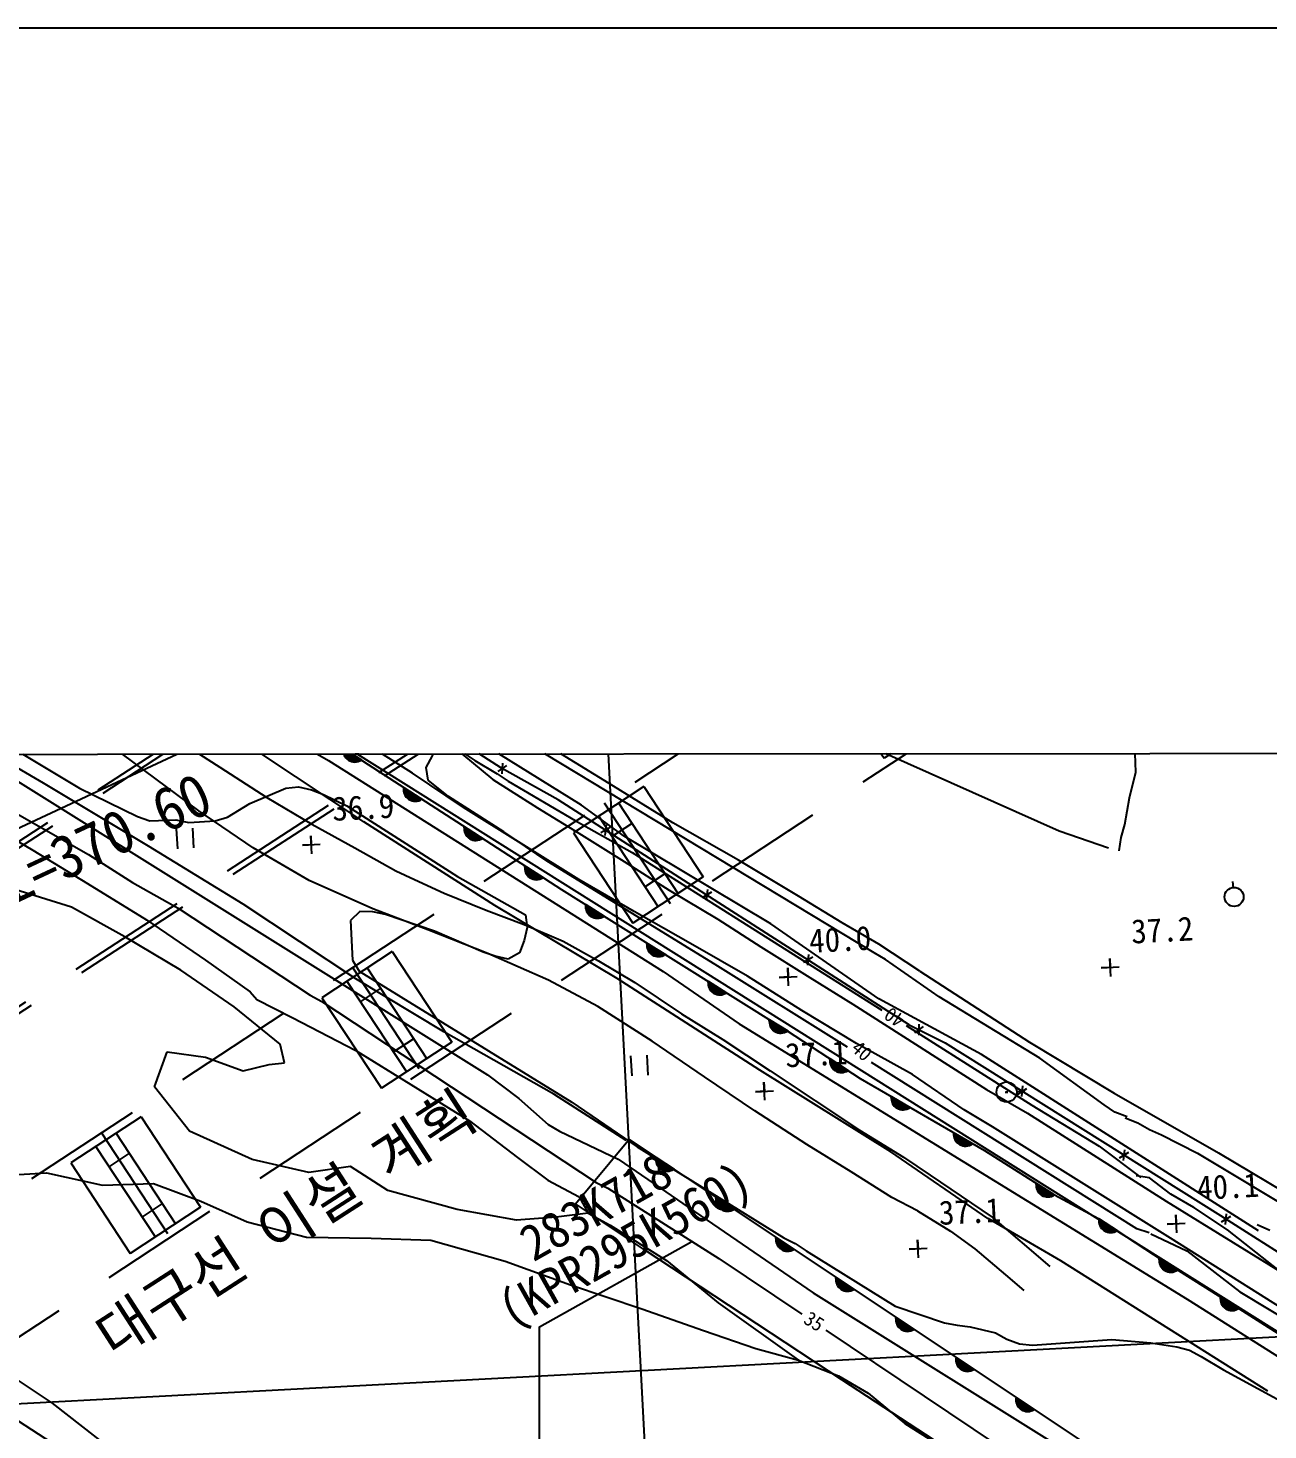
# Model space of a CAD drawing. Header units: millimetres. Extents: x 14054 to 14850, y 1103 to 1807.
# Drawn here: x 14611.8 to 14714.8, y 1502.5 to 1619.1 of the extents above; entities that cross this region are included whole.
import ezdxf
from ezdxf.enums import TextEntityAlignment as Align
from ezdxf.xclip import XClip

# ---------------------------------------------------------------- set-up
doc = ezdxf.new("R2010")
doc.units = ezdxf.units.MM
doc.header["$LTSCALE"] = 10
doc.header["$MEASUREMENT"] = 0
doc.header["$XCLIPFRAME"] = 2
doc.linetypes.add('DASHEDX2', pattern=[1.5, 1, -0.5])
doc.layers.add('TX-PAPR', color=2, linetype='Continuous', plot=False)
doc.layers.add('TZ-BASE', color=253, linetype='Continuous')
doc.styles.add('GR', font='GulimChe.ttf')
doc.styles.get("Standard").update_dxf_attribs({"font": 'GulimChe.ttf'})

# ---------------------------------------------------------------- blocks, each defined once
blk = doc.blocks.new('JD-FJFJJ5GH')
at = {"layer": 'TZ-BASE', "linetype": 'DASHEDX2'}
for p, q in [((87.53, -214.53), (619.88, 135.31)), ((106.47, -214.53), (638.81, 135.31)), ((418.35, 32.06), (499.58, 84.8)), ((418.77, 31.79), (499.29, 84.08)), ((541.66, 83.06), (546.6, 75.54)), ((552.45, 79.38), (546.6, 75.54)), ((429.11, 25.33), (509.63, 77.61)), ((429.58, 25.04), (510.81, 77.79)), ((526.61, 73.18), (520.76, 69.34)), ((526.61, 73.18), (531.55, 65.66)), ((523.32, 71.82), (529.02, 63.13)), ((524.51, 71.83), (529.48, 64.26)), ((522.84, 70.73), (527.8, 63.17)), ((523.96, 69.02), (525.63, 70.11)), ((520.76, 69.34), (525.7, 61.81)), ((531.55, 65.66), (525.7, 61.81)), ((526.71, 64.84), (528.38, 65.94)), ((505.71, 59.46), (499.86, 55.61)), ((505.71, 59.46), (510.65, 51.93)), ((502.42, 58.1), (508.13, 49.41)), ((503.61, 58.11), (508.58, 50.54)), ((501.94, 57.01), (506.91, 49.44)), ((503.06, 55.29), (504.74, 56.39)), ((499.86, 55.61), (504.8, 48.09)), ((510.65, 51.93), (504.8, 48.09)), ((505.81, 51.11), (507.48, 52.21)), ((484.82, 45.73), (478.97, 41.89)), ((484.82, 45.73), (489.76, 38.21)), ((481.52, 44.38), (487.23, 35.68)), ((481.52, 44.38), (487.23, 35.68)), ((481.52, 44.38), (487.23, 35.68)), ((482.71, 44.38), (487.68, 36.82)), ((481.04, 43.29), (486.01, 35.72)), ((482.17, 41.57), (483.84, 42.67)), ((478.97, 41.89), (483.91, 34.37)), ((484.91, 37.39), (486.58, 38.49)), ((489.76, 38.21), (483.91, 34.37))]:
    blk.add_line(p, q, dxfattribs=at)
at = {"layer": 'TZ-BASE'}
for p, q in [((520.49, 135.32), (539.07, -214.54)), ((448.77, 89.7, 36), (513.61, 49.21, 36)), ((457.32, 86.48, 37), (479.71, 73.03, 37)), ((484.57, 87.34, 39), (583.54, 25.19, 39)), ((482.47, 85.7, 38), (500.41, 75.34, 38)), ((423.68, 45.9), (497.31, 80.32)), ((561.15, 69.47, 37), (541.34, 78.31, 37)), ((476.71, 73.46, 37.25), (469.26, 77.8, 37.25)), ((487.97, 76.97, 40.24), (491.38, 74.78, 40.24)), ((503.34, 70.25, 37.26), (493, 77.11, 37.26)), ((507.39, 74.29, 40.24), (502.71, 77.28, 40.24)), ((521.44, 71.62, 39), (512.06, 77.44, 39)), ((485.11, 74.52, 37.19), (482.99, 76.08, 37.19)), ((501.4, 76.51, 38.49), (511.51, 69.97, 38.49)), ((501.76, 75.68, 38.49), (501.62, 76.32, 38.49)), ((501.63, 76.37, 38.49), (503.14, 75.39, 38.49)), ((501.68, 75.84, 38.49), (502.25, 75.96, 38.49)), ((501.75, 75.7, 38.49), (502.43, 75.85, 38.49)), ((501.96, 75.45, 38.49), (501.79, 76.27, 38.49)), ((502.14, 75.33, 38.49), (501.96, 76.15, 38.49)), ((502.31, 75.26, 38.49), (502.14, 76.04, 38.49)), ((502.47, 75.23, 38.49), (502.32, 75.92, 38.49)), ((502.62, 75.22, 38.49), (502.5, 75.81, 38.49)), ((509.04, 75.73, 40), (509.65, 76.63, 40)), ((511.3, 76.03, 37.51), (514.07, 73.75, 37.51)), ((511.66, 75.94, 40), (512.57, 75.33, 40)), ((514.79, 74.7, 40.9), (511.76, 76.63, 40.9)), ((545.77, 59.35, 38), (516.82, 76.84, 38)), ((523.74, 73.43, 37.57), (519.07, 76.28, 37.57)), ((567.51, 74.38, 37), (567.43, 76.61, 37)), ((491.38, 74.78, 40.24), (495.27, 72.26, 40.24)), ((500.41, 75.34, 38), (528.23, 57.8, 38)), ((501.84, 75.57, 38.49), (502.61, 75.73, 38.49)), ((501.97, 75.44, 38.49), (502.79, 75.62, 38.49)), ((502.14, 75.33, 38.49), (502.97, 75.5, 38.49)), ((502.42, 75.23, 38.49), (503.13, 75.38, 38.49)), ((502.77, 75.24, 38.49), (502.68, 75.69, 38.49)), ((502.92, 75.28, 38.49), (502.85, 75.57, 38.49)), ((503.06, 75.34, 38.49), (503.03, 75.46, 38.49)), ((508.53, 74.76, 40), (509.04, 75.73, 40)), ((508.68, 73.7, 40), (508.53, 74.76, 40)), ((512.57, 75.33, 40), (514.43, 74.24, 40)), ((515.21, 74.92, 40.9), (514.47, 74.42, 40.9)), ((519.51, 72.06, 40.9), (514.79, 74.7, 40.9)), ((514.86, 75.12, 40.9), (514.82, 74.22, 40.9)), ((468.2, 74.48, 35), (480.45, 67.54, 35)), ((485.44, 68.21, 37.25), (476.71, 73.46, 37.25)), ((489.63, 71.15, 37.19), (485.11, 74.52, 37.19)), ((511.62, 71.44, 40.24), (507.39, 74.29, 40.24)), ((510.38, 72.35, 40), (508.68, 73.7, 40)), ((514.07, 73.75, 37.51), (517.77, 71.4, 37.51)), ((514.43, 74.24, 40), (515.33, 73.63, 40)), ((515.33, 73.63, 40), (520.92, 70.34, 40)), ((529.04, 70.16, 37.57), (523.74, 73.43, 37.57)), ((567.01, 72.23, 37), (567.51, 74.38, 37)), ((479.71, 73.03, 37), (484.52, 70.69, 37)), ((493.87, 71.77, 37), (496.86, 73.05, 37)), ((495.27, 72.26, 40.24), (499.03, 70.06, 40.24)), ((496.86, 73.05, 37), (497.92, 73.16, 37)), ((497.92, 73.16, 37), (498.98, 72.91, 37)), ((498.98, 72.91, 37), (500, 72.52, 37)), ((500, 72.52, 37), (501.93, 71.58, 37)), ((506.65, 73.03, 38.49), (506.75, 73.05, 38.49)), ((506.65, 72.87, 38.49), (506.93, 72.93, 38.49)), ((506.66, 73.11, 38.49), (508.17, 72.13, 38.49)), ((506.79, 72.42, 38.49), (506.66, 73.06, 38.49)), ((506.67, 72.72, 38.49), (507.11, 72.82, 38.49)), ((506.71, 72.58, 38.49), (507.29, 72.7, 38.49)), ((506.78, 72.44, 38.49), (507.47, 72.59, 38.49)), ((507, 72.18, 38.49), (506.82, 73, 38.49)), ((506.87, 72.31, 38.49), (507.64, 72.47, 38.49)), ((507.17, 72.07, 38.49), (507, 72.89, 38.49)), ((507, 72.18, 38.49), (507.82, 72.36, 38.49)), ((507.34, 72, 38.49), (507.18, 72.77, 38.49)), ((507.5, 71.96, 38.49), (507.36, 72.66, 38.49)), ((507.66, 71.96, 38.49), (507.53, 72.54, 38.49)), ((507.81, 71.97, 38.49), (507.71, 72.43, 38.49)), ((507.95, 72.01, 38.49), (507.89, 72.31, 38.49)), ((514.98, 69.42, 40), (510.38, 72.35, 40)), ((494.13, 68.07, 37.19), (489.63, 71.15, 37.19)), ((492.02, 70.64, 37), (493.87, 71.77, 37)), ((501.93, 71.58, 37), (511.13, 65.69, 37)), ((507.18, 72.06, 38.49), (508, 72.24, 38.49)), ((507.46, 71.97, 38.49), (508.16, 72.12, 38.49)), ((508.09, 72.08, 38.49), (508.07, 72.2, 38.49)), ((516.41, 68.45, 40.24), (511.62, 71.44, 40.24)), ((517.77, 71.4, 37.51), (521.21, 69.29, 37.51)), ((548.69, 53.37, 40.9), (519.51, 72.06, 40.9)), ((524.98, 69.05, 39), (521.44, 71.62, 39)), ((566.62, 70.02, 37), (567.01, 72.23, 37)), ((471.6, 70.36, 32.76), (475.81, 67.9, 32.76)), ((484.52, 70.69, 37), (485.54, 70.33, 37)), ((485.54, 70.33, 37), (487.72, 70.41, 37)), ((487.72, 70.41, 37), (488.8, 70.2, 37)), ((488.8, 70.2, 37), (490.97, 70.32, 37)), ((490.97, 70.32, 37), (492.02, 70.64, 37)), ((499.03, 70.06, 40.24), (502.6, 68.09, 40.24)), ((514.23, 63.29, 37.26), (503.34, 70.25, 37.26)), ((511.51, 69.97, 38.49), (519.78, 64.61, 38.49)), ((520.92, 70.34, 40), (525.64, 67.7, 40)), ((523.48, 70, 40.9), (523.38, 69.11, 40.9)), ((534.48, 67.07, 37.57), (529.04, 70.16, 37.57)), ((566.31, 68.94, 37), (566.62, 70.02, 37)), ((487.87, 68, 37.32), (487.78, 69.67, 37.32)), ((489.09, 69.71, 37.32), (489.18, 68.07, 37.32)), ((499.01, 67.59, 36.89), (498.93, 69.09, 36.89)), ((498.93, 69.09, 36.89), (498.97, 68.34, 36.89)), ((511.68, 69.61, 38.49), (511.97, 69.67, 38.49)), ((511.83, 69.16, 38.49), (511.69, 69.8, 38.49)), ((511.69, 69.76, 38.49), (511.79, 69.79, 38.49)), ((511.7, 69.84, 38.49), (513.21, 68.87, 38.49)), ((511.71, 69.46, 38.49), (512.15, 69.55, 38.49)), ((511.75, 69.32, 38.49), (512.32, 69.44, 38.49)), ((511.82, 69.18, 38.49), (512.5, 69.32, 38.49)), ((512.03, 68.92, 38.49), (511.86, 69.74, 38.49)), ((511.91, 69.04, 38.49), (512.68, 69.21, 38.49)), ((512.21, 68.8, 38.49), (512.03, 69.63, 38.49)), ((512.04, 68.92, 38.49), (512.86, 69.09, 38.49)), ((512.38, 68.74, 38.49), (512.21, 69.51, 38.49)), ((512.21, 68.8, 38.49), (513.04, 68.98, 38.49)), ((512.54, 68.7, 38.49), (512.39, 69.4, 38.49)), ((512.5, 68.71, 38.49), (513.2, 68.86, 38.49)), ((512.69, 68.7, 38.49), (512.57, 69.28, 38.49)), ((512.84, 68.71, 38.49), (512.75, 69.17, 38.49)), ((512.99, 68.75, 38.49), (512.93, 69.05, 38.49)), ((513.13, 68.82, 38.49), (513.1, 68.94, 38.49)), ((518.58, 66.96, 40), (514.98, 69.42, 40)), ((521.21, 69.29, 37.51), (524.98, 66.94, 37.51)), ((523.81, 69.78, 40.9), (523.05, 69.32, 40.9)), ((537.17, 61.75, 39), (524.98, 69.05, 39)), ((565.25, 68.04, 37), (561.15, 69.47, 37)), ((566.15, 67.83, 37), (566.31, 68.94, 37)), ((475.81, 67.9, 32.76), (480.37, 65.11, 32.76)), ((493.32, 63.4, 37.25), (485.44, 68.21, 37.25)), ((498.79, 65.36, 37.19), (494.13, 68.07, 37.19)), ((498.23, 68.3, 36.89), (499.72, 68.38, 36.89)), ((498.97, 68.34, 36.89), (498.23, 68.3, 36.89)), ((502.6, 68.09, 40.24), (505.99, 66.18, 40.24)), ((521.22, 65.46, 40.24), (516.41, 68.45, 40.24)), ((525.64, 67.7, 40), (546.4, 54.58, 40)), ((480.45, 67.54, 35), (484.11, 65.19, 35)), ((516.72, 66.5, 38.49), (516.83, 66.53, 38.49)), ((516.87, 65.9, 38.49), (516.73, 66.54, 38.49)), ((516.74, 66.58, 38.49), (518.25, 65.61, 38.49)), ((517.07, 65.66, 38.49), (516.89, 66.48, 38.49)), ((532.55, 58.39, 40), (518.58, 66.96, 40)), ((524.98, 66.94, 37.51), (528.72, 64.56, 37.51)), ((539.48, 64.06, 37.57), (534.48, 67.07, 37.57)), ((504.1, 63.02, 37.19), (498.79, 65.36, 37.19)), ((505.99, 66.18, 40.24), (507.54, 65.44, 40.24)), ((507.54, 65.44, 40.24), (510.01, 64.32, 40.24)), ((511.13, 65.69, 37), (516.79, 62.51, 37)), ((516.72, 66.35, 38.49), (517.01, 66.41, 38.49)), ((516.74, 66.2, 38.49), (517.18, 66.29, 38.49)), ((516.79, 66.06, 38.49), (517.36, 66.18, 38.49)), ((516.85, 65.92, 38.49), (517.54, 66.06, 38.49)), ((516.95, 65.78, 38.49), (517.72, 65.95, 38.49)), ((517.25, 65.54, 38.49), (517.07, 66.37, 38.49)), ((517.07, 65.66, 38.49), (517.9, 65.83, 38.49)), ((517.42, 65.48, 38.49), (517.25, 66.25, 38.49)), ((517.25, 65.54, 38.49), (518.07, 65.72, 38.49)), ((517.58, 65.44, 38.49), (517.43, 66.14, 38.49)), ((517.53, 65.45, 38.49), (518.24, 65.6, 38.49)), ((517.73, 65.44, 38.49), (517.61, 66.02, 38.49)), ((517.88, 65.45, 38.49), (517.78, 65.91, 38.49)), ((518.03, 65.49, 38.49), (517.96, 65.79, 38.49)), ((518.17, 65.56, 38.49), (518.14, 65.68, 38.49)), ((525.81, 62.78, 40.24), (521.22, 65.46, 40.24)), ((575.65, 64.77, 37.9), (575.59, 65.29, 37.9)), ((479.04, 63.16, 32.76), (473.89, 64.76, 32.76)), ((480.37, 65.11, 32.76), (485.26, 62.09, 32.76)), ((484.11, 65.19, 35), (487.91, 63.06, 35)), ((510.01, 64.32, 40.24), (513.51, 62.89, 40.24)), ((519.78, 64.61, 38.49), (528.83, 58.95, 38.49)), ((528.72, 64.56, 37.51), (532.78, 62.16, 37.51)), ((532.24, 64.39, 40.9), (531.47, 63.93, 40.9)), ((531.9, 64.61, 40.9), (531.8, 63.72, 40.9)), ((483.46, 60.68, 32.76), (479.04, 63.16, 32.76)), ((487.91, 63.06, 35), (498.88, 55.82, 35)), ((502.68, 57.2, 37.25), (493.32, 63.4, 37.25)), ((508.65, 61.26, 37.19), (504.1, 63.02, 37.19)), ((524.41, 57.22, 37.26), (514.23, 63.29, 37.26)), ((521.78, 63.27, 38.49), (521.88, 63.3, 38.49)), ((521.78, 63.12, 38.49), (522.06, 63.18, 38.49)), ((521.79, 63.36, 38.49), (523.32, 62.4, 38.49)), ((521.93, 62.67, 38.49), (521.79, 63.31, 38.49)), ((521.81, 62.97, 38.49), (522.24, 63.07, 38.49)), ((521.85, 62.83, 38.49), (522.42, 62.96, 38.49)), ((522.14, 62.44, 38.49), (521.95, 63.26, 38.49)), ((522.32, 62.32, 38.49), (522.13, 63.14, 38.49)), ((522.49, 62.26, 38.49), (522.31, 63.03, 38.49)), ((543.1, 61.85, 37.57), (539.48, 64.06, 37.57)), ((485.26, 62.09, 32.76), (490.17, 58.75, 32.76)), ((503.01, 62.8, 37), (502.24, 62.03, 37)), ((502.24, 62.03, 37), (502.4, 58.75, 37)), ((504.08, 62.76, 37), (503.01, 62.8, 37)), ((505.13, 62.55, 37), (504.08, 62.76, 37)), ((509.23, 61.16, 37), (505.13, 62.55, 37)), ((513.51, 62.89, 40.24), (516.66, 61.71, 40.24)), ((516.79, 62.51, 37), (516.93, 61.45, 37)), ((521.92, 62.69, 38.49), (522.6, 62.85, 38.49)), ((522.02, 62.56, 38.49), (522.78, 62.73, 38.49)), ((522.15, 62.43, 38.49), (522.96, 62.62, 38.49)), ((522.32, 62.32, 38.49), (523.14, 62.51, 38.49)), ((522.65, 62.23, 38.49), (522.49, 62.92, 38.49)), ((522.61, 62.23, 38.49), (523.31, 62.39, 38.49)), ((522.81, 62.22, 38.49), (522.67, 62.81, 38.49)), ((522.95, 62.24, 38.49), (522.85, 62.69, 38.49)), ((523.1, 62.28, 38.49), (523.03, 62.58, 38.49)), ((523.24, 62.35, 38.49), (523.21, 62.47, 38.49)), ((530.68, 60.01, 40.24), (525.81, 62.78, 40.24)), ((532.78, 62.16, 37.51), (536.34, 59.84, 37.51)), ((546.15, 60.06, 37.57), (543.1, 61.85, 37.57)), ((488.13, 57.9, 32.76), (483.46, 60.68, 32.76)), ((513.65, 59.29, 37.19), (508.65, 61.26, 37.19)), ((513.25, 59.4, 37), (509.23, 61.16, 37)), ((516.66, 61.71, 40.24), (519.9, 60.33, 40.24)), ((516.93, 61.45, 37), (516.68, 60.39, 37)), ((546.15, 55.52, 39), (537.17, 61.75, 39)), ((516.68, 60.39, 37), (516.29, 59.36, 37)), ((519.9, 60.33, 40.24), (522.84, 58.68, 40.24)), ((527.02, 59.49, 38.49), (526.87, 60.13, 38.49)), ((526.87, 60.09, 38.49), (526.97, 60.12, 38.49)), ((526.87, 59.94, 38.49), (527.15, 60, 38.49)), ((526.88, 60.17, 38.49), (528.41, 59.22, 38.49)), ((526.89, 59.79, 38.49), (527.33, 59.89, 38.49)), ((526.94, 59.65, 38.49), (527.51, 59.78, 38.49)), ((527.01, 59.51, 38.49), (527.69, 59.67, 38.49)), ((527.23, 59.26, 38.49), (527.04, 60.07, 38.49)), ((527.1, 59.38, 38.49), (527.87, 59.55, 38.49)), ((527.41, 59.14, 38.49), (527.22, 59.96, 38.49)), ((527.23, 59.25, 38.49), (528.05, 59.44, 38.49)), ((527.58, 59.08, 38.49), (527.4, 59.85, 38.49)), ((527.74, 59.04, 38.49), (527.58, 59.74, 38.49)), ((527.89, 59.04, 38.49), (527.76, 59.62, 38.49)), ((528.04, 59.06, 38.49), (527.94, 59.51, 38.49)), ((535.23, 57.4, 40.24), (530.68, 60.01, 40.24)), ((536.34, 59.84, 37.51), (540.41, 57.3, 37.51)), ((549.56, 57.83, 37.57), (546.15, 60.06, 37.57)), ((490.17, 58.75, 32.76), (493.9, 56.12, 32.76)), ((502.4, 58.75, 37), (502.96, 57.83, 37)), ((514.27, 59.08, 37), (513.25, 59.4, 37)), ((518.7, 57.07, 37.19), (513.65, 59.29, 37.19)), ((515.33, 58.83, 37), (514.27, 59.08, 37)), ((516.29, 59.36, 37), (515.33, 58.83, 37)), ((522.84, 58.68, 40.24), (525.86, 56.89, 40.24)), ((527.41, 59.14, 38.49), (528.23, 59.33, 38.49)), ((527.69, 59.05, 38.49), (528.4, 59.21, 38.49)), ((528.19, 59.1, 38.49), (528.12, 59.4, 38.49)), ((528.32, 59.17, 38.49), (528.3, 59.29, 38.49)), ((528.83, 58.95, 38.49), (538.54, 52.88, 38.49)), ((543.54, 51.5, 40), (532.55, 58.39, 40)), ((540.66, 59, 40.9), (539.89, 58.54, 40.9)), ((540.32, 59.21, 40.9), (540.22, 58.32, 40.9)), ((546.71, 58.81, 38), (545.77, 59.35, 38)), ((551.18, 55.69, 38), (546.71, 58.81, 38)), ((565.44, 57.39, 37.17), (565.36, 58.89, 37.17)), ((565.36, 58.89, 37.17), (565.4, 58.14, 37.17)), ((492.56, 54.85, 32.76), (488.13, 57.9, 32.76)), ((510, 52.78, 37.25), (502.68, 57.2, 37.25)), ((502.96, 57.83, 37), (520.63, 46.95, 37)), ((536.27, 49.61, 37.26), (524.41, 57.22, 37.26)), ((528.23, 57.8, 38), (534.54, 53.46, 38)), ((539.75, 54.57, 40.24), (535.23, 57.4, 40.24)), ((537.87, 57.31, 39.99), (539.37, 57.39, 39.99)), ((538.62, 57.35, 39.99), (537.87, 57.31, 39.99)), ((538.66, 56.6, 39.99), (538.58, 58.1, 39.99)), ((538.58, 58.1, 39.99), (538.62, 57.35, 39.99)), ((540.41, 57.3, 37.51), (544, 55.08, 37.51)), ((549.56, 57.83, 37.52), (558.68, 51.92, 37.52)), ((564.65, 58.1, 37.17), (566.15, 58.18, 37.17)), ((565.4, 58.14, 37.17), (564.65, 58.1, 37.17)), ((493.9, 56.12, 32.76), (494.44, 55.48, 32.76)), ((522.79, 54.89, 37.19), (518.7, 57.07, 37.19)), ((525.86, 56.89, 40.24), (529.76, 54.27, 40.24)), ((532.11, 56.31, 38.49), (531.96, 56.95, 38.49)), ((531.96, 56.91, 38.49), (532.06, 56.93, 38.49)), ((531.96, 56.76, 38.49), (532.24, 56.82, 38.49)), ((531.97, 56.99, 38.49), (533.49, 56.04, 38.49)), ((531.98, 56.61, 38.49), (532.42, 56.71, 38.49)), ((532.03, 56.46, 38.49), (532.6, 56.6, 38.49)), ((532.09, 56.33, 38.49), (532.78, 56.48, 38.49)), ((532.31, 56.08, 38.49), (532.13, 56.89, 38.49)), ((532.19, 56.19, 38.49), (532.96, 56.37, 38.49)), ((532.49, 55.96, 38.49), (532.31, 56.78, 38.49)), ((532.32, 56.07, 38.49), (533.14, 56.26, 38.49)), ((532.66, 55.89, 38.49), (532.49, 56.67, 38.49)), ((532.5, 55.96, 38.49), (533.32, 56.15, 38.49)), ((532.82, 55.86, 38.49), (532.67, 56.55, 38.49)), ((532.78, 55.87, 38.49), (533.48, 56.03, 38.49)), ((532.98, 55.86, 38.49), (532.85, 56.44, 38.49)), ((533.13, 55.88, 38.49), (533.03, 56.33, 38.49)), ((533.27, 55.92, 38.49), (533.2, 56.22, 38.49)), ((533.41, 55.99, 38.49), (533.38, 56.1, 38.49)), ((496.38, 51.75, 32.76), (492.56, 54.85, 32.76)), ((494.44, 55.48, 32.76), (497.37, 53.97, 32.76)), ((498.88, 55.82, 35), (499.85, 55.32, 35)), ((499.85, 55.32, 35), (522.66, 40.26, 35)), ((527.31, 52.02, 37.19), (522.79, 54.89, 37.19)), ((544, 55.08, 37.51), (548.22, 52.41, 37.51)), ((554.69, 50.9, 39), (546.15, 55.52, 39)), ((559.54, 50.6, 38), (551.18, 55.69, 38)), ((497.37, 53.97, 32.76), (502.67, 51.23, 32.76)), ((529.76, 54.27, 40.24), (533.2, 52.15, 40.24)), ((537.04, 53.73, 38.49), (537.15, 53.75, 38.49)), ((537.04, 53.58, 38.49), (537.33, 53.64, 38.49)), ((537.05, 53.81, 38.49), (538.58, 52.86, 38.49)), ((537.19, 53.13, 38.49), (537.05, 53.76, 38.49)), ((537.4, 52.89, 38.49), (537.21, 53.71, 38.49)), ((544.3, 51.82, 40.24), (539.75, 54.57, 40.24)), ((519.15, 47.59, 37.25), (510, 52.78, 37.25)), ((534.54, 53.46, 38), (571.8, 30.55, 38)), ((537.07, 53.43, 38.49), (537.51, 53.53, 38.49)), ((537.11, 53.28, 38.49), (537.69, 53.42, 38.49)), ((537.18, 53.15, 38.49), (537.87, 53.3, 38.49)), ((537.28, 53.01, 38.49), (538.05, 53.19, 38.49)), ((537.58, 52.78, 38.49), (537.39, 53.6, 38.49)), ((537.41, 52.89, 38.49), (538.23, 53.08, 38.49)), ((537.75, 52.71, 38.49), (537.57, 53.49, 38.49)), ((537.59, 52.78, 38.49), (538.41, 52.97, 38.49)), ((537.91, 52.68, 38.49), (537.75, 53.37, 38.49)), ((537.87, 52.69, 38.49), (538.57, 52.85, 38.49)), ((538.07, 52.68, 38.49), (537.93, 53.26, 38.49)), ((538.22, 52.7, 38.49), (538.11, 53.15, 38.49)), ((538.36, 52.74, 38.49), (538.29, 53.04, 38.49)), ((538.5, 52.81, 38.49), (538.47, 52.92, 38.49)), ((538.54, 52.88, 38.49), (544.61, 48.91, 38.49)), ((548.43, 53.3, 40), (558.88, 46.69, 40)), ((548.69, 53.37, 40.68), (551.67, 51.87, 40.68)), ((549.14, 52.7, 40.68), (549.86, 53.23, 40.68)), ((549.5, 52.52, 40.68), (549.5, 53.41, 40.68)), ((496.74, 50.21, 32.76), (496.38, 51.75, 32.76)), ((531.66, 49.04, 37.19), (527.31, 52.02, 37.19)), ((533.2, 52.15, 40.24), (537.13, 49.53, 40.24)), ((548.95, 49.25, 40.24), (544.3, 51.82, 40.24)), ((548.22, 52.41, 37.51), (551.89, 50.03, 37.51)), ((551.67, 51.87, 40.68), (574.57, 37.51, 40.68)), ((558.68, 51.92, 37.52), (565.72, 47.7, 37.52)), ((485.94, 48.2, 32.76), (486.99, 51.13, 32.76)), ((486.99, 51.13, 32.76), (490.17, 50.68, 32.76)), ((490.17, 50.68, 32.76), (493.32, 49.54, 32.76)), ((495.46, 50.08, 32.76), (496.74, 50.21, 32.76)), ((502.67, 51.23, 32.76), (507.26, 48.41, 32.76)), ((525.64, 49.12, 37.26), (525.55, 50.79, 37.26)), ((526.86, 50.84, 37.26), (526.95, 49.19, 37.26)), ((542.08, 50.47, 38.49), (542.18, 50.5, 38.49)), ((542.08, 50.32, 38.49), (542.36, 50.38, 38.49)), ((542.09, 50.56, 38.49), (543.6, 49.57, 38.49)), ((542.22, 49.87, 38.49), (542.09, 50.51, 38.49)), ((542.1, 50.17, 38.49), (542.54, 50.26, 38.49)), ((542.14, 50.03, 38.49), (542.72, 50.15, 38.49)), ((542.42, 49.63, 38.49), (542.25, 50.45, 38.49)), ((542.6, 49.51, 38.49), (542.43, 50.34, 38.49)), ((542.77, 49.44, 38.49), (542.61, 50.22, 38.49)), ((567.61, 36.4, 40), (545.55, 50.24, 40)), ((577.73, 36.25, 39), (554.69, 50.9, 39)), ((564.88, 46.72, 38), (559.54, 50.6, 38)), ((493.32, 49.54, 32.76), (495.46, 50.08, 32.76)), ((513.61, 49.21, 36), (516.24, 47.25, 36)), ((535.86, 46.22, 37.19), (531.66, 49.04, 37.19)), ((547.15, 42.8, 37.26), (536.27, 49.61, 37.26)), ((537.13, 49.53, 40.24), (540.84, 47.07, 40.24)), ((542.21, 49.89, 38.49), (542.89, 50.03, 38.49)), ((542.3, 49.75, 38.49), (543.07, 49.91, 38.49)), ((542.43, 49.63, 38.49), (543.25, 49.8, 38.49)), ((542.6, 49.51, 38.49), (543.43, 49.68, 38.49)), ((542.93, 49.41, 38.49), (542.78, 50.1, 38.49)), ((542.88, 49.42, 38.49), (543.59, 49.56, 38.49)), ((543.08, 49.4, 38.49), (542.96, 49.99, 38.49)), ((543.23, 49.42, 38.49), (543.14, 49.87, 38.49)), ((543.38, 49.46, 38.49), (543.32, 49.76, 38.49)), ((543.52, 49.52, 38.49), (543.49, 49.64, 38.49)), ((553.26, 46.3, 40.24), (548.95, 49.25, 40.24)), ((551.89, 50.03, 37.51), (555.11, 48, 37.51)), ((488.84, 44.54, 32.76), (485.94, 48.2, 32.76)), ((507.26, 48.41, 32.76), (512.12, 45.39, 32.76)), ((535.89, 47.81, 37.09), (537.39, 47.89, 37.09)), ((536.64, 47.85, 37.09), (535.89, 47.81, 37.09)), ((536.68, 47.1, 37.09), (536.6, 48.6, 37.09)), ((536.6, 48.6, 37.09), (536.64, 47.85, 37.09)), ((544.61, 48.91, 38.49), (554.93, 42.91, 38.49)), ((555.11, 48, 40.31), (558.53, 46.03, 40.31)), ((555.75, 48.7, 40.17), (556.15, 48.33, 40.17)), ((556.77, 47.85, 40.17), (556.78, 47.69, 40.17)), ((557.61, 47.82, 40.17), (558.29, 47.84, 40.17)), ((557.7, 47.61, 40.68), (558.46, 48.08, 40.68)), ((558.04, 47.4, 40.68), (558.12, 48.29, 40.68)), ((516.24, 47.25, 36), (518.68, 45.09, 36)), ((525.14, 43.76, 37.25), (519.15, 47.59, 37.25)), ((520.63, 46.95, 37), (526.07, 43.22, 37)), ((540.84, 47.07, 40.24), (544.55, 44.62, 40.24)), ((547.36, 46.73, 38.49), (547.19, 47.36, 38.49)), ((547.19, 47.32, 38.49), (547.29, 47.35, 38.49)), ((547.19, 47.17, 38.49), (547.47, 47.24, 38.49)), ((547.2, 47.4, 38.49), (548.75, 46.5, 38.49)), ((547.22, 47.02, 38.49), (547.66, 47.14, 38.49)), ((547.27, 46.88, 38.49), (547.84, 47.03, 38.49)), ((547.35, 46.74, 38.49), (548.03, 46.92, 38.49)), ((547.57, 46.5, 38.49), (547.36, 47.31, 38.49)), ((547.45, 46.62, 38.49), (548.21, 46.82, 38.49)), ((547.76, 46.39, 38.49), (547.54, 47.2, 38.49)), ((547.58, 46.5, 38.49), (548.39, 46.71, 38.49)), ((547.93, 46.33, 38.49), (547.73, 47.1, 38.49)), ((548.09, 46.3, 38.49), (547.91, 46.99, 38.49)), ((548.25, 46.31, 38.49), (548.09, 46.88, 38.49)), ((548.4, 46.33, 38.49), (548.28, 46.78, 38.49)), ((548.54, 46.38, 38.49), (548.46, 46.67, 38.49)), ((556.66, 47.78, 40.17), (556.87, 47.77, 40.17)), ((558.88, 46.69, 40), (564.48, 43.29, 40)), ((565.78, 46.1, 38), (564.88, 46.72, 38)), ((565.72, 47.7, 37.52), (574.4, 42.73, 37.52)), ((540.17, 43.42, 37.19), (535.86, 46.22, 37.19)), ((547.76, 46.39, 38.49), (548.58, 46.6, 38.49)), ((548.05, 46.31, 38.49), (548.74, 46.49, 38.49)), ((548.67, 46.45, 38.49), (548.64, 46.56, 38.49)), ((555.61, 44.89, 40.24), (553.26, 46.3, 40.24)), ((558.53, 46.03, 40.31), (570.04, 38.72, 40.31)), ((566.81, 45.71, 38), (565.78, 46.1, 38)), ((566.63, 45.63, 38), (567.68, 45.21, 38)), ((494.05, 42.16, 32.76), (488.84, 44.54, 32.76)), ((512.12, 45.39, 32.76), (516.12, 42.34, 32.76)), ((518.68, 45.09, 36), (519.62, 44.52, 36)), ((519.62, 44.52, 36), (524.49, 42.21, 36)), ((544.55, 44.62, 40.24), (548.21, 42.37, 40.24)), ((552.38, 44.39, 38.49), (553.94, 43.49, 38.49)), ((552.55, 43.71, 38.49), (552.38, 44.34, 38.49)), ((552.38, 44.31, 38.49), (552.48, 44.33, 38.49)), ((552.76, 43.48, 38.49), (552.55, 44.3, 38.49)), ((570.4, 35.63, 37.54), (555.61, 44.89, 37.54)), ((567.68, 45.21, 38), (568.66, 44.68, 38)), ((568.66, 44.68, 38), (569.67, 44.22, 38)), ((520.93, 38.5, 35.2), (525.28, 43.73, 35.2)), ((525.3, 43.91, 37.09), (563.31, 18.55, 37.09)), ((526.07, 43.22, 37), (538.25, 35.67, 37)), ((543.87, 41.14, 37.19), (540.17, 43.42, 37.19)), ((552.38, 44.15, 38.49), (552.66, 44.23, 38.49)), ((552.41, 44.01, 38.49), (552.85, 44.12, 38.49)), ((552.46, 43.86, 38.49), (553.03, 44.02, 38.49)), ((552.53, 43.73, 38.49), (553.21, 43.91, 38.49)), ((552.63, 43.6, 38.49), (553.4, 43.8, 38.49)), ((552.95, 43.37, 38.49), (552.73, 44.19, 38.49)), ((552.77, 43.48, 38.49), (553.58, 43.7, 38.49)), ((553.12, 43.32, 38.49), (552.91, 44.08, 38.49)), ((552.95, 43.37, 38.49), (553.76, 43.59, 38.49)), ((553.28, 43.29, 38.49), (553.1, 43.98, 38.49)), ((553.23, 43.29, 38.49), (553.93, 43.48, 38.49)), ((553.43, 43.29, 38.49), (553.28, 43.87, 38.49)), ((553.58, 43.31, 38.49), (553.46, 43.76, 38.49)), ((553.73, 43.36, 38.49), (553.65, 43.66, 38.49)), ((553.86, 43.43, 38.49), (553.83, 43.55, 38.49)), ((564.48, 43.29, 40), (567.95, 40.68, 40)), ((569.67, 44.22, 38), (572.64, 42.7, 38)), ((498.77, 41.09, 32.76), (494.05, 42.16, 32.76)), ((516.12, 42.34, 32.76), (518.65, 40.45, 32.76)), ((524.49, 42.21, 36), (540.71, 31.09, 36)), ((527.61, 42.13, 37.09), (527.9, 42.18, 37.09)), ((527.75, 41.67, 37.09), (527.62, 42.32, 37.09)), ((527.62, 42.28, 37.09), (527.72, 42.3, 37.09)), ((527.63, 42.36, 37.09), (529.13, 41.36, 37.09)), ((527.63, 41.98, 37.09), (528.07, 42.07, 37.09)), ((527.95, 41.44, 37.09), (527.78, 42.26, 37.09)), ((528.13, 41.32, 37.09), (527.96, 42.14, 37.09)), ((528.29, 41.25, 37.09), (528.14, 42.02, 37.09)), ((555.21, 37.28, 37.26), (547.15, 42.8, 37.26)), ((548.21, 42.37, 40.24), (550.42, 40.88, 40.24)), ((554.93, 42.91, 38.96), (560.77, 39.24, 38.96)), ((566.17, 42.3, 40.68), (566.94, 42.77, 40.68)), ((566.51, 42.09, 40.68), (566.6, 42.98, 40.68)), ((572.64, 42.7, 38), (590.71, 31.84, 38)), ((574.4, 42.73, 37.52), (581.99, 38.2, 37.52)), ((471.74, 40.74, 32.76), (476.97, 41.07, 32.76)), ((476.97, 41.07, 32.76), (481.62, 40.04, 32.76)), ((502.24, 41.59, 32.76), (498.77, 41.09, 32.76)), ((505.34, 39.59, 32.76), (502.24, 41.59, 32.76)), ((527.67, 41.83, 37.09), (528.25, 41.95, 37.09)), ((527.74, 41.69, 37.09), (528.42, 41.83, 37.09)), ((527.83, 41.56, 37.09), (528.6, 41.71, 37.09)), ((527.95, 41.43, 37.09), (528.78, 41.6, 37.09)), ((528.13, 41.31, 37.09), (528.95, 41.48, 37.09)), ((528.45, 41.21, 37.09), (528.31, 41.91, 37.09)), ((528.41, 41.22, 37.09), (529.12, 41.36, 37.09)), ((528.61, 41.2, 37.09), (528.49, 41.79, 37.09)), ((528.76, 41.22, 37.09), (528.67, 41.67, 37.09)), ((528.9, 41.25, 37.09), (528.84, 41.55, 37.09)), ((529.04, 41.32, 37.09), (529.02, 41.43, 37.09)), ((547.23, 39.01, 37.19), (543.87, 41.14, 37.19)), ((550.42, 40.88, 37.28), (555.57, 37.38, 37.28)), ((568.66, 40.66, 40), (567.55, 40.82, 40)), ((481.62, 40.04, 32.76), (485.86, 40.19, 32.76)), ((485.86, 40.19, 32.76), (489.79, 38.71, 32.76)), ((518.65, 40.45, 32.76), (521.25, 39.06, 32.76)), ((522.66, 40.26, 35), (523.63, 39.79, 35)), ((523.63, 39.79, 35), (532.86, 33.94, 35)), ((559.23, 39.96, 38.96), (559.52, 40.03, 38.96)), ((559.38, 39.51, 38.96), (559.24, 40.15, 38.96)), ((559.24, 40.11, 38.96), (559.34, 40.14, 38.96)), ((559.25, 40.2, 38.96), (560.77, 39.24, 38.96)), ((559.26, 39.81, 38.96), (559.7, 39.91, 38.96)), ((559.3, 39.67, 38.96), (559.88, 39.8, 38.96)), ((559.37, 39.53, 38.96), (560.06, 39.69, 38.96)), ((559.59, 39.28, 38.96), (559.41, 40.1, 38.96)), ((559.77, 39.16, 38.96), (559.58, 39.98, 38.96)), ((559.94, 39.1, 38.96), (559.76, 39.87, 38.96)), ((560.1, 39.07, 38.96), (559.94, 39.76, 38.96)), ((560.26, 39.06, 38.96), (560.12, 39.64, 38.96)), ((570.42, 39.29, 40), (568.66, 40.66, 40)), ((489.79, 38.71, 32.76), (493.63, 36.98, 32.76)), ((511.1, 38.02, 32.76), (505.34, 39.59, 32.76)), ((526.59, 34.71, 35.2), (520.93, 38.5, 35.2)), ((521.25, 39.06, 32.76), (521.99, 37.71, 32.76)), ((532.6, 38.8, 37.09), (532.89, 38.85, 37.09)), ((532.74, 38.34, 37.09), (532.61, 38.99, 37.09)), ((532.61, 38.95, 37.09), (532.71, 38.97, 37.09)), ((532.62, 39.03, 37.09), (534.12, 38.03, 37.09)), ((532.62, 38.65, 37.09), (533.06, 38.74, 37.09)), ((532.66, 38.5, 37.09), (533.24, 38.62, 37.09)), ((532.73, 38.36, 37.09), (533.42, 38.5, 37.09)), ((532.94, 38.11, 37.09), (532.78, 38.93, 37.09)), ((533.12, 37.99, 37.09), (532.95, 38.81, 37.09)), ((533.28, 37.92, 37.09), (533.13, 38.69, 37.09)), ((533.44, 37.88, 37.09), (533.3, 38.58, 37.09)), ((549.38, 37.91, 37.19), (547.23, 39.01, 37.19)), ((559.47, 39.4, 38.96), (560.24, 39.57, 38.96)), ((559.6, 39.27, 38.96), (560.42, 39.46, 38.96)), ((559.77, 39.16, 38.96), (560.6, 39.35, 38.96)), ((560.06, 39.07, 38.96), (560.76, 39.23, 38.96)), ((560.41, 39.08, 38.96), (560.3, 39.53, 38.96)), ((560.55, 39.12, 38.96), (560.48, 39.42, 38.96)), ((560.69, 39.19, 38.96), (560.66, 39.31, 38.96)), ((560.77, 39.24, 38.96), (564.42, 37.28, 38.96)), ((570.04, 38.72, 40.31), (594.52, 23.6, 40.31)), ((572.34, 38.19, 40), (570.42, 39.29, 40)), ((516.02, 37.12, 32.76), (511.1, 38.02, 32.76)), ((519.33, 37.38, 32.76), (516.02, 37.12, 32.76)), ((521.99, 37.71, 32.76), (519.33, 37.38, 32.76)), ((521.99, 37.71, 32.76), (523.81, 36.7, 32.76)), ((532.82, 38.23, 37.09), (533.59, 38.38, 37.09)), ((532.95, 38.1, 37.09), (533.77, 38.27, 37.09)), ((533.12, 37.98, 37.09), (533.95, 38.15, 37.09)), ((533.4, 37.89, 37.09), (534.11, 38.03, 37.09)), ((533.6, 37.87, 37.09), (533.48, 38.46, 37.09)), ((533.75, 37.89, 37.09), (533.66, 38.34, 37.09)), ((533.89, 37.92, 37.09), (533.83, 38.22, 37.09)), ((534.03, 37.99, 37.09), (534.01, 38.1, 37.09)), ((549.38, 37.91, 37.28), (552.12, 36.21, 37.28)), ((555.57, 37.38, 37.28), (560.36, 33.29, 37.28)), ((570.92, 36.08, 40.13), (570.84, 37.58, 40.13)), ((570.84, 37.58, 40.13), (570.88, 36.83, 40.13)), ((575.15, 36.33, 40), (572.34, 38.19, 40)), ((574.57, 37.51, 40.68), (602.14, 20, 40.68)), ((574.64, 36.99, 40.68), (575.41, 37.45, 40.68)), ((574.98, 36.77, 40.68), (575.07, 37.66, 40.68)), ((493.63, 36.98, 32.76), (498.57, 35.72, 32.76)), ((523.81, 36.7, 32.76), (528.51, 33.77, 32.76)), ((552.12, 36.21, 37.28), (554.14, 34.75, 37.28)), ((561.28, 33.75, 36.75), (555.24, 37.26, 36.75)), ((564.42, 37.28, 38.96), (569.8, 33.74, 38.96)), ((564.45, 37.01, 38.96), (564.74, 37.07, 38.96)), ((564.59, 36.56, 38.96), (564.46, 37.2, 38.96)), ((564.46, 37.17, 38.96), (564.56, 37.19, 38.96)), ((564.47, 37.25, 38.96), (565.97, 36.26, 38.96)), ((564.47, 36.87, 38.96), (564.91, 36.96, 38.96)), ((564.52, 36.72, 38.96), (565.09, 36.84, 38.96)), ((564.58, 36.58, 38.96), (565.27, 36.72, 38.96)), ((564.8, 36.33, 38.96), (564.63, 37.15, 38.96)), ((564.67, 36.45, 38.96), (565.45, 36.61, 38.96)), ((564.97, 36.2, 38.96), (564.8, 37.03, 38.96)), ((564.8, 36.32, 38.96), (565.62, 36.49, 38.96)), ((565.14, 36.14, 38.96), (564.98, 36.91, 38.96)), ((564.98, 36.2, 38.96), (565.8, 36.37, 38.96)), ((565.3, 36.1, 38.96), (565.16, 36.8, 38.96)), ((565.26, 36.11, 38.96), (565.96, 36.25, 38.96)), ((565.46, 36.09, 38.96), (565.33, 36.68, 38.96)), ((565.61, 36.11, 38.96), (565.51, 36.56, 38.96)), ((565.75, 36.15, 38.96), (565.69, 36.45, 38.96)), ((565.89, 36.21, 38.96), (565.87, 36.33, 38.96)), ((568.63, 36.08, 40), (567.61, 36.4, 40)), ((570.13, 36.79, 40.13), (571.63, 36.87, 40.13)), ((570.88, 36.83, 40.13), (570.13, 36.79, 40.13)), ((580.38, 32.19, 40), (575.15, 36.33, 40)), ((577.61, 36.76, 39), (578.66, 36.3, 39)), ((498.57, 35.72, 32.76), (503.94, 35.63, 32.76)), ((503.94, 35.63, 32.76), (508.92, 35.48, 32.76)), ((508.92, 35.48, 32.76), (515.08, 33.73, 32.76)), ((537.59, 35.47, 37.09), (537.88, 35.52, 37.09)), ((537.73, 35.01, 37.09), (537.6, 35.66, 37.09)), ((537.6, 35.62, 37.09), (537.7, 35.64, 37.09)), ((537.61, 35.7, 37.09), (539.11, 34.7, 37.09)), ((537.61, 35.32, 37.09), (538.05, 35.41, 37.09)), ((537.65, 35.17, 37.09), (538.23, 35.29, 37.09)), ((537.72, 35.03, 37.09), (538.41, 35.17, 37.09)), ((537.93, 34.78, 37.09), (537.77, 35.6, 37.09)), ((537.81, 34.9, 37.09), (538.58, 35.05, 37.09)), ((538.11, 34.66, 37.09), (537.94, 35.48, 37.09)), ((538.27, 34.59, 37.09), (538.12, 35.36, 37.09)), ((538.25, 35.67, 37), (539.21, 35.2, 37)), ((538.43, 34.55, 37.09), (538.3, 35.25, 37.09)), ((538.59, 34.54, 37.09), (538.47, 35.13, 37.09)), ((538.74, 34.56, 37.09), (538.65, 35.01, 37.09)), ((539.21, 35.2, 37), (540.11, 34.58, 37)), ((549.46, 34, 37.08), (549.38, 35.49, 37.08)), ((549.38, 35.49, 37.08), (549.42, 34.75, 37.08)), ((568.77, 35.98, 40), (571.77, 34.58, 40)), ((593.12, 21.3, 37.54), (570.4, 35.63, 37.54)), ((543.07, 23.86, 35.2), (526.59, 34.71, 35.2)), ((532.86, 33.94, 35), (539.75, 29.32, 35)), ((537.94, 34.77, 37.09), (538.76, 34.94, 37.09)), ((538.11, 34.65, 37.09), (538.94, 34.82, 37.09)), ((538.39, 34.56, 37.09), (539.1, 34.7, 37.09)), ((538.89, 34.59, 37.09), (538.83, 34.89, 37.09)), ((539.03, 34.66, 37.09), (539, 34.77, 37.09)), ((540.11, 34.58, 37), (547.51, 29.99, 37)), ((548.67, 34.71, 37.08), (550.17, 34.79, 37.08)), ((549.42, 34.75, 37.08), (548.67, 34.71, 37.08)), ((554.14, 34.75, 37.28), (556.7, 32.58, 37.28)), ((569.61, 33.26, 38.96), (569.47, 33.9, 38.96)), ((569.47, 33.86, 38.96), (569.57, 33.89, 38.96)), ((569.48, 33.94, 38.96), (571, 32.99, 38.96)), ((569.82, 33.03, 38.96), (569.64, 33.84, 38.96)), ((571.77, 34.58, 40), (576.16, 31.16, 40)), ((699.42, 33.79), (0, -3.35)), ((515.08, 33.73, 32.76), (520.51, 31.75, 32.76)), ((528.51, 33.77, 32.76), (532.8, 30.25, 32.76)), ((578.51, 22.91, 36.75), (561.28, 33.75, 36.75)), ((569.47, 33.71, 38.96), (569.75, 33.77, 38.96)), ((569.49, 33.56, 38.96), (569.93, 33.66, 38.96)), ((569.53, 33.42, 38.96), (570.11, 33.55, 38.96)), ((569.6, 33.28, 38.96), (570.29, 33.43, 38.96)), ((569.7, 33.15, 38.96), (570.47, 33.32, 38.96)), ((569.8, 33.74, 38.96), (576.39, 29.6, 38.96)), ((570, 32.91, 38.96), (569.81, 33.73, 38.96)), ((569.83, 33.02, 38.96), (570.65, 33.21, 38.96)), ((570.17, 32.84, 38.96), (569.99, 33.62, 38.96)), ((570.01, 32.91, 38.96), (570.83, 33.1, 38.96)), ((570.33, 32.81, 38.96), (570.17, 33.5, 38.96)), ((570.29, 32.82, 38.96), (570.99, 32.98, 38.96)), ((570.49, 32.81, 38.96), (570.35, 33.39, 38.96)), ((570.64, 32.83, 38.96), (570.53, 33.28, 38.96)), ((570.78, 32.87, 38.96), (570.71, 33.17, 38.96)), ((570.92, 32.93, 38.96), (570.89, 33.05, 38.96)), ((520.51, 31.75, 32.76), (526.44, 29.77, 32.76)), ((542.58, 32.14, 37.09), (542.87, 32.19, 37.09)), ((542.72, 31.68, 37.09), (542.59, 32.33, 37.09)), ((542.59, 32.29, 37.09), (542.69, 32.31, 37.09)), ((542.6, 32.37, 37.09), (544.1, 31.37, 37.09)), ((542.6, 31.99, 37.09), (543.04, 32.08, 37.09)), ((542.64, 31.84, 37.09), (543.22, 31.96, 37.09)), ((542.71, 31.7, 37.09), (543.4, 31.84, 37.09)), ((542.92, 31.45, 37.09), (542.76, 32.27, 37.09)), ((542.8, 31.57, 37.09), (543.57, 31.72, 37.09)), ((543.1, 31.33, 37.09), (542.93, 32.15, 37.09)), ((542.93, 31.44, 37.09), (543.75, 31.61, 37.09)), ((543.1, 31.32, 37.09), (543.93, 31.49, 37.09)), ((543.27, 31.26, 37.09), (543.11, 32.03, 37.09)), ((543.43, 31.22, 37.09), (543.29, 31.92, 37.09)), ((543.58, 31.21, 37.09), (543.46, 31.8, 37.09)), ((543.73, 31.23, 37.09), (543.64, 31.68, 37.09)), ((543.88, 31.26, 37.09), (543.82, 31.56, 37.09)), ((556.7, 32.58, 37.28), (558.2, 31.28, 37.28)), ((540.71, 31.09, 36), (569.33, 13.22, 36)), ((543.38, 31.23, 37.09), (544.09, 31.37, 37.09)), ((544.02, 31.33, 37.09), (543.99, 31.44, 37.09)), ((571.8, 30.55, 38), (584.78, 22.34, 38)), ((574.7, 30.07, 38.96), (574.55, 30.71, 38.96)), ((574.55, 30.67, 38.96), (574.65, 30.69, 38.96)), ((574.55, 30.52, 38.96), (574.83, 30.58, 38.96)), ((574.56, 30.75, 38.96), (576.08, 29.79, 38.96)), ((574.57, 30.37, 38.96), (575.01, 30.47, 38.96)), ((574.61, 30.22, 38.96), (575.19, 30.36, 38.96)), ((574.9, 29.83, 38.96), (574.72, 30.65, 38.96)), ((575.08, 29.72, 38.96), (574.9, 30.54, 38.96)), ((575.25, 29.65, 38.96), (575.08, 30.43, 38.96)), ((575.41, 29.62, 38.96), (575.25, 30.31, 38.96)), ((576.16, 31.16, 40), (582.4, 27.4, 40)), ((526.44, 29.77, 32.76), (531.57, 27.95, 32.76)), ((532.8, 30.25, 32.76), (539.49, 25.5, 32.76)), ((547.51, 29.99, 37), (551.61, 28.6, 37)), ((574.68, 30.09, 38.96), (575.37, 30.24, 38.96)), ((574.78, 29.95, 38.96), (575.55, 30.13, 38.96)), ((574.91, 29.83, 38.96), (575.73, 30.02, 38.96)), ((575.09, 29.72, 38.96), (575.91, 29.9, 38.96)), ((575.37, 29.63, 38.96), (576.07, 29.79, 38.96)), ((575.57, 29.62, 38.96), (575.43, 30.2, 38.96)), ((575.72, 29.64, 38.96), (575.61, 30.09, 38.96)), ((575.86, 29.68, 38.96), (575.79, 29.97, 38.96)), ((576, 29.74, 38.96), (575.97, 29.86, 38.96)), ((576.39, 29.6, 38.96), (582.22, 25.89, 38.96)), ((541.74, 27.99, 35), (564.66, 12.64, 35)), ((547.71, 28.35, 37.09), (547.58, 29, 37.09)), ((547.58, 28.96, 37.09), (547.68, 28.98, 37.09)), ((547.58, 28.81, 37.09), (547.86, 28.86, 37.09)), ((547.59, 29.04, 37.09), (549.09, 28.04, 37.09)), ((547.59, 28.66, 37.09), (548.04, 28.75, 37.09)), ((547.64, 28.51, 37.09), (548.21, 28.63, 37.09)), ((547.7, 28.37, 37.09), (548.39, 28.51, 37.09)), ((547.91, 28.12, 37.09), (547.75, 28.94, 37.09)), ((547.79, 28.24, 37.09), (548.57, 28.39, 37.09)), ((547.92, 28.11, 37.09), (548.74, 28.28, 37.09)), ((548.09, 28, 37.09), (547.93, 28.82, 37.09)), ((548.09, 27.99, 37.09), (548.92, 28.16, 37.09)), ((548.26, 27.93, 37.09), (548.1, 28.7, 37.09)), ((548.42, 27.89, 37.09), (548.28, 28.59, 37.09)), ((548.37, 27.9, 37.09), (549.08, 28.04, 37.09)), ((548.57, 27.88, 37.09), (548.45, 28.47, 37.09)), ((548.72, 27.9, 37.09), (548.63, 28.35, 37.09)), ((548.87, 27.93, 37.09), (548.81, 28.23, 37.09)), ((549.01, 28, 37.09), (548.98, 28.11, 37.09)), ((551.61, 28.6, 37), (552.66, 28.39, 37)), ((552.66, 28.39, 37), (553.74, 28.25, 37)), ((553.74, 28.25, 37), (555.85, 27.75, 37)), ((531.57, 27.95, 32.76), (535.92, 26.47, 32.76)), ((555.85, 27.75, 37), (556.81, 27.25, 37)), ((556.81, 27.25, 37), (557.84, 26.85, 37)), ((557.84, 26.85, 37), (558.92, 26.75, 37)), ((558.92, 26.75, 37), (565.53, 27.21, 37)), ((565.53, 27.21, 37), (568.77, 26.94, 37)), ((568.77, 26.94, 37), (570.94, 26.59, 37)), ((471.08, 26.15, 32.76), (477.42, 21.91, 32.76)), ((535.92, 26.47, 32.76), (539.49, 25.5, 32.76)), ((552.57, 25.63, 37.09), (552.67, 25.65, 37.09)), ((552.58, 25.71, 37.09), (554.08, 24.71, 37.09)), ((552.7, 25.02, 37.09), (552.58, 25.67, 37.09)), ((570.94, 26.59, 37), (571.99, 26.31, 37)), ((571.99, 26.31, 37), (572.96, 25.8, 37)), ((572.96, 25.8, 37), (574.82, 24.68, 37)), ((539.49, 25.5, 32.76), (542.8, 24.19, 32.76)), ((552.57, 25.48, 37.09), (552.85, 25.53, 37.09)), ((552.59, 25.33, 37.09), (553.03, 25.42, 37.09)), ((552.63, 25.18, 37.09), (553.2, 25.3, 37.09)), ((552.69, 25.04, 37.09), (553.38, 25.18, 37.09)), ((552.9, 24.79, 37.09), (552.74, 25.61, 37.09)), ((552.78, 24.91, 37.09), (553.56, 25.06, 37.09)), ((552.91, 24.78, 37.09), (553.73, 24.95, 37.09)), ((553.08, 24.67, 37.09), (552.92, 25.49, 37.09)), ((553.08, 24.66, 37.09), (553.91, 24.83, 37.09)), ((553.25, 24.6, 37.09), (553.09, 25.37, 37.09)), ((553.41, 24.56, 37.09), (553.27, 25.26, 37.09)), ((553.36, 24.57, 37.09), (554.07, 24.71, 37.09)), ((553.56, 24.55, 37.09), (553.45, 25.14, 37.09)), ((553.71, 24.57, 37.09), (553.62, 25.02, 37.09)), ((553.86, 24.6, 37.09), (553.8, 24.9, 37.09)), ((554, 24.67, 37.09), (553.98, 24.78, 37.09)), ((574.82, 24.68, 37), (580.51, 21.58, 37)), ((542.8, 24.19, 32.76), (545.26, 22.76, 32.76)), ((560.82, 12.3, 35.2), (543.07, 23.86, 35.2)), ((545.26, 22.76, 36.85), (548.31, 20.24, 36.85)), ((557.56, 22.3, 37.09), (557.67, 22.32, 37.09)), ((557.56, 22.15, 37.09), (557.84, 22.2, 37.09)), ((557.57, 22.38, 37.09), (559.07, 21.38, 37.09)), ((557.69, 21.69, 37.09), (557.57, 22.34, 37.09)), ((557.9, 21.46, 37.09), (557.73, 22.28, 37.09)), ((558.07, 21.34, 37.09), (557.91, 22.16, 37.09)), ((477.42, 21.91, 32.76), (483.35, 17.29, 32.76)), ((557.58, 22, 37.09), (558.02, 22.09, 37.09)), ((557.62, 21.85, 37.09), (558.19, 21.97, 37.09)), ((557.68, 21.71, 37.09), (558.37, 21.85, 37.09)), ((557.78, 21.58, 37.09), (558.55, 21.73, 37.09)), ((557.9, 21.45, 37.09), (558.72, 21.62, 37.09)), ((558.24, 21.27, 37.09), (558.08, 22.04, 37.09)), ((558.08, 21.33, 37.09), (558.9, 21.5, 37.09)), ((558.4, 21.23, 37.09), (558.26, 21.93, 37.09)), ((558.36, 21.24, 37.09), (559.06, 21.38, 37.09)), ((558.55, 21.22, 37.09), (558.44, 21.81, 37.09)), ((558.7, 21.24, 37.09), (558.61, 21.69, 37.09)), ((558.85, 21.27, 37.09), (558.79, 21.57, 37.09)), ((558.99, 21.34, 37.09), (558.97, 21.45, 37.09)), ((479.53, 17.23, 34.8), (474.63, 20.43, 34.8)), ((548.31, 20.24, 36.85), (560.58, 12.5, 36.85))]:
    blk.add_line(p, q, dxfattribs=at)
for centre, radius in [((502.77, 76.7, 40.05), 0.837), ((575.69, 64, 37.9), 0.791), ((556.78, 47.78, 40.17), 0.837)]:
    blk.add_circle(centre, radius, dxfattribs=at)
for centre, start, end in [((502.59, 76.19, 38.49), 169.6815, 304.4418), ((507.62, 72.93, 38.49), 169.6815, 304.4418), ((512.66, 69.67, 38.49), 169.7079, 304.4682), ((517.69, 66.41, 38.49), 169.7079, 304.4682), ((522.75, 63.2, 38.49), 170.5919, 305.3521), ((527.84, 60.01, 38.49), 170.5919, 305.3521), ((532.93, 56.83, 38.49), 170.605, 305.3652), ((538.02, 53.65, 38.49), 170.605, 305.3652), ((543.05, 50.38, 38.49), 169.4113, 304.1716), ((548.16, 47.28, 38.49), 172.4545, 307.2148), ((553.35, 44.26, 38.49), 172.4545, 307.2148), ((528.58, 42.18, 37.09), 168.9089, 303.6692), ((560.21, 40.03, 38.96), 170.454, 305.2143), ((533.58, 38.85, 37.09), 168.9089, 303.6692), ((565.43, 37.07, 38.96), 169.2607, 304.021), ((538.57, 35.52, 37.09), 168.9089, 303.6692), ((570.44, 33.78, 38.96), 170.4849, 305.2452), ((543.56, 32.19, 37.09), 168.9089, 303.6692), ((575.52, 30.59, 38.96), 170.4849, 305.2452), ((548.55, 28.86, 37.09), 168.9089, 303.6692), ((553.54, 25.53, 37.09), 168.9089, 303.6692), ((558.53, 22.2, 37.09), 168.9089, 303.6692)]:
    blk.add_arc(centre, 0.975, start, end, dxfattribs=at)
for s, height, rotation, p in [('서기(현)283x623.20 L=370.60', 3.6, 25.0518, (462.11, 59.41)), ('40', 1.2, 146.0398, (547.45, 53.99, 37.67)), ('40', 1.2, 318.0398, (544.75, 51.2, 37.67)), ('대구선 이설 계획', 3.6, 32.8184, (496.81, 36.88)), ('35', 1.2, 328.0398, (540.78, 28.71, 37.67))]:
    blk.add_text(s, height=height, rotation=rotation, dxfattribs=at).set_placement(p, align=Align.MIDDLE)
for s, p in [('36.9', (500.76, 70.32, 42.2)), ('37.2', (567.19, 60.12, 37.21)), ('40.0', (540.41, 59.34, 42.2)), ('37.1', (538.43, 49.83, 42.2)), ('40.1', (572.66, 38.81, 37.21)), ('37.1', (551.2, 36.73, 37.21))]:
    blk.add_text(s, height=2, rotation=3.0398, dxfattribs=at).set_placement(p)
blk = doc.blocks.new('JD-FJJFYJ8DFH')
at = {"layer": 'TZ-BASE', "flags": 128}
blk.add_lwpolyline([(517.87, 87.59), (517.87, 103.3), (530.53, 110.38)], dxfattribs=at)
at = {"layer": 'TZ-BASE', "style": 'GR'}
for s, p in [('(KPR295K560)', (515.53, 103.13)), ('283K718', (517.36, 108.65))]:
    blk.add_text(s, height=3, rotation=29.2387, dxfattribs=at).set_placement(p)

msp = doc.modelspace()

# ---------------------------------------------------------------- linework, layer by layer
at = {"layer": 'TX-PAPR'}
for points in [[(14053.89, 1103.05), (14849.89, 1103.05), (14849.89, 1619.05), (14053.89, 1619.05)], [(14136.27, 1558.37), (14836.27, 1558.83), (14836.4, 1408.48), (14136.4, 1407.79)]]:
    msp.add_lwpolyline(points, close=True, dxfattribs=at)

# ---------------------------------------------------------------- block references
at = {"layer": 'TZ-BASE'}
ref = msp.add_blockref('JD-FJFJJ5GH', (14136.33, 1482.82), dxfattribs=at)
XClip(ref).set_block_clipping_path([(-0.066596506, 75.552333856), (699.9332760443, 76.0054342471), (700.0658011148, -74.3414656525), (0.0661392381, -75.0335730194)])
msp.add_blockref('JD-FJJFYJ8DFH', (14136.4, 1407.79), dxfattribs=at)

doc.saveas('drawing.dxf')
